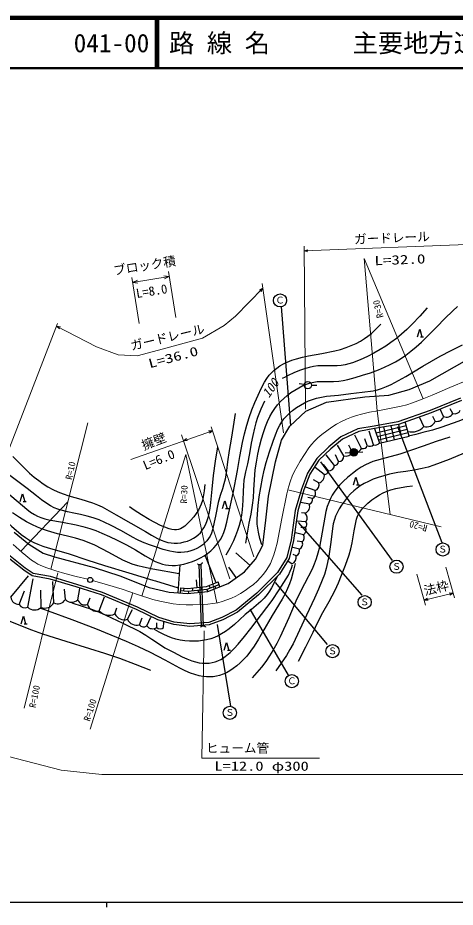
# Model space of a CAD drawing. Units: millimetres, scale not verified. Extents: x 40000 to 680000, y 20000 to 380000.
# Drawn here: x 150456 to 237026, y 204000 to 380000 of the extents above; entities that cross this region are included whole.
import ezdxf
from ezdxf.enums import TextEntityAlignment as Align

# ---------------------------------------------------------------- set-up
doc = ezdxf.new("R2010")
doc.units = ezdxf.units.MM
doc.header["$LTSCALE"] = 1000
doc.linetypes.add('CHAIN', pattern=[18.5, 12, -1.5, 3.5, -1.5])
for name, color, linetype, lineweight in [('M-BGD', 7, 'Continuous', 25), ('M-BGD-EXST', 7, 'Continuous', 25), ('M-BMK', 2, 'CHAIN', 13), ('M-BMK-SRVR', 3, 'Continuous', 25), ('M-STR-HTXT', 7, 'Continuous', 13), ('M-TTL', 2, 'Continuous', 140), ('M-TTL-BAND', 7, 'Continuous', 25), ('M-TTL-LINE', 7, 'Continuous', 50)]:
    doc.layers.add(name, color=color, linetype=linetype, lineweight=lineweight)
doc.layers.add('M-TTL-TXT', color=7, linetype='Continuous')
doc.styles.add('ＭＳ ゴシック', font='')
doc.styles.get('ＭＳ ゴシック').set_extended_font_data('MS Gothic')

msp = doc.modelspace()

# ---------------------------------------------------------------- linework, layer by layer
at = {"layer": 'M-BGD'}
for p, q in [((230141, 316870), (230741, 316870)), ((231991, 308163), (239311, 312345)), ((227925, 306478), (231991, 308163)), ((207120, 307404), (206130, 307545)), ((208612, 307298), (209612, 307298)), ((223858, 305316), (227925, 306478)), ((211527, 303922), (219153, 304968)), ((219153, 304968), (223858, 305316)), ((238044, 304735), (232060, 302295)), ((207461, 302179), (211527, 303922)), ((238247, 304278), (232238, 301828)), ((204266, 299158), (207461, 302179)), ((232060, 302295), (225670, 300030)), ((232238, 301828), (225797, 299544)), ((233070, 300177), (232628, 301107)), ((234724, 301107), (234127, 302400)), ((236585, 301728), (236039, 302606)), ((220964, 299216), (217769, 298635)), ((225670, 300030), (220964, 299216)), ((225797, 299544), (221052, 298724)), ((221349, 297853), (227327, 299325)), ((224285, 299283), (224966, 296518)), ((225769, 299539), (226424, 296878)), ((227883, 297237), (227141, 300021)), ((230796, 299143), (229992, 300849)), ((202639, 296428), (204266, 299158)), ((217769, 298635), (214419, 297048)), ((217924, 298155), (214688, 296622)), ((221052, 298724), (217924, 298155)), ((220872, 295525), (219993, 298213)), ((221052, 298724), (222048, 295800)), ((221582, 297169), (227512, 298629)), ((221815, 296484), (227711, 297936)), ((222801, 299026), (223507, 296159)), ((201477, 292129), (202639, 296428)), ((214419, 297048), (212045, 295108)), ((214688, 296622), (212378, 294734)), ((218494, 294802), (217150, 297386)), ((219631, 295370), (219166, 296714)), ((222048, 295800), (227883, 297237)), ((212045, 295108), (209671, 292802)), ((212378, 294734), (210060, 292483)), ((214979, 293303), (213739, 295422)), ((216220, 293927), (215225, 293827)), ((216633, 294078), (215961, 295422)), ((217715, 294039), (218714, 294089)), ((209671, 292802), (207800, 289904)), ((210060, 292483), (208249, 289678)), ((213119, 291390), (211516, 293509)), ((213946, 292165), (213325, 293509)), ((200083, 285332), (201477, 292129)), ((211103, 289633), (209294, 291028)), ((211930, 290356), (210948, 291597)), ((207800, 289904), (206613, 286754)), ((208249, 289678), (207087, 286596)), ((209294, 286428), (207485, 287100)), ((210017, 287979), (208984, 288547)), ((217515, 287595), (218115, 287595)), ((199560, 280607), (200083, 285332)), ((206613, 286754), (205381, 282533)), ((207087, 286596), (205871, 282427)), ((151536, 284305), (152136, 284305)), ((208157, 283740), (206503, 284102)), ((208777, 284878), (207847, 285084)), ((191592, 282902), (192192, 282902)), ((205381, 282533), (204545, 276682)), ((205871, 282427), (205037, 276588)), ((207330, 281983), (206606, 282035)), ((198979, 275669), (199560, 280607)), ((207485, 280277), (205727, 280381)), ((149711, 278189), (152615, 275808)), ((207381, 279140), (206451, 279140)), ((204545, 276682), (203709, 273199)), ((205037, 276588), (204176, 273003)), ((206968, 277693), (205417, 278055)), ((206761, 276298), (205727, 276401)), ((152615, 275808), (155462, 274065)), ((197527, 272880), (198979, 275669)), ((206193, 274850), (204900, 275212)), ((151639, 270684), (147294, 274119)), ((151935, 271088), (147617, 274501)), ((155462, 274065), (157728, 273310)), ((157728, 273310), (165570, 271218)), ((189698, 268205), (187628, 273494)), ((196423, 271631), (193607, 274120)), ((195319, 270382), (197527, 272880)), ((203709, 273199), (201829, 270204)), ((204176, 273003), (202222, 269890)), ((205521, 273558), (204952, 273765)), ((153468, 270043), (151935, 271088)), ((165570, 271218), (170630, 269569)), ((182219, 266199), (182570, 271722)), ((186831, 259674), (186362, 271810)), ((187231, 259689), (186763, 271797)), ((193693, 269220), (192205, 271303)), ((204694, 271956), (203970, 272421)), ((149099, 265346), (152563, 269568)), ((153274, 269570), (151639, 270684)), ((156835, 268929), (153274, 269570)), ((156950, 269416), (153468, 270043)), ((162174, 267884), (156950, 269416)), ((170630, 269569), (176439, 267245)), ((192066, 268058), (195319, 270382)), ((201829, 270204), (197789, 266164)), ((202222, 269890), (198125, 265793)), ((152420, 263353), (153511, 268952)), ((162028, 267405), (156835, 268929)), ((157592, 264255), (157402, 268477)), ((167211, 266281), (162174, 267884)), ((185953, 267281), (185801, 268777)), ((187821, 267471), (190092, 268360)), ((187913, 266938), (190285, 267867)), ((188058, 266490), (192066, 268058)), ((188542, 267185), (188349, 267678)), ((189625, 267103), (189450, 267552)), ((190457, 267429), (190092, 268360)), ((150712, 263922), (151803, 266579)), ((155077, 263306), (155030, 266722)), ((159869, 264871), (159727, 266911)), ((167038, 265812), (162028, 267405)), ((162336, 264824), (162763, 267054)), ((173970, 262900), (167038, 265812)), ((174176, 263356), (167211, 266281)), ((176439, 267245), (180389, 266316)), ((180389, 266316), (184049, 266083)), ((182657, 266172), (182720, 267170)), ((182687, 266645), (184122, 266554)), ((182720, 267170), (184030, 267086)), ((183342, 266603), (183371, 267128)), ((184030, 267086), (187821, 267471)), ((184049, 266083), (188058, 266490)), ((184122, 266554), (187913, 266938)), ((184278, 266106), (184272, 266579)), ((185084, 266652), (185038, 267189)), ((186252, 266307), (186200, 266781)), ((186883, 266834), (186834, 267371)), ((188042, 266497), (187901, 266948)), ((197789, 266164), (193679, 262799)), ((198125, 265793), (193955, 262378)), ((164234, 263875), (164756, 265251)), ((166559, 262641), (167602, 265393)), ((169642, 262025), (170069, 263258)), ((172157, 260981), (173153, 262926)), ((178174, 260868), (173970, 262900)), ((178355, 261336), (174176, 263356)), ((193679, 262799), (190823, 261336)), ((193955, 262378), (191026, 260878)), ((174529, 259890), (175051, 261266)), ((176000, 259652), (176807, 261408)), ((181320, 259939), (178174, 260868)), ((181420, 260431), (178355, 261336)), ((190823, 261336), (188246, 260361)), ((191026, 260878), (188355, 259868)), ((151703, 260108), (152303, 260108)), ((177945, 259368), (177993, 260269)), ((179321, 259368), (179369, 260412)), ((184475, 259580), (181320, 259939)), ((184485, 260082), (181420, 260431)), ((188355, 259868), (184475, 259580)), ((188246, 260361), (184485, 260082)), ((191928, 254857), (192528, 254857))]:
    msp.add_line(p, q, dxfattribs=at)
for points in [[(195575, 276030), (195887, 277999), (196261, 279972), (196618, 281746), (196915, 283527), (197075, 285034), (197175, 286560), (197283, 288548), (197451, 290531), (197678, 292091), (197966, 293655), (198294, 295181), (198681, 296699), (199054, 297933), (199486, 299152), (199896, 300130), (200361, 301083), (200823, 301902), (201344, 302700), (201866, 303384), (202442, 304038), (203083, 304674), (203766, 305267), (204504, 305827), (205280, 306340), (206072, 306802), (206890, 307208), (207617, 307506), (208360, 307746), (209038, 307904), (209727, 308003), (210773, 308058), (211834, 308053), (212915, 308046), (213991, 308100), (214880, 308220), (215759, 308400), (217210, 308794), (218662, 309252), (220277, 309775), (221868, 310353), (223030, 310835), (224165, 311370), (225182, 311921), (226172, 312527), (227224, 313241), (228251, 314012), (229319, 314893), (230347, 315819), (231903, 317329), (233413, 318878), (234962, 320480), (236554, 322040), (237509, 322889)], [(231450, 322598), (229999, 320958), (228503, 319358), (227475, 318348), (226404, 317380), (225378, 316530), (224307, 315723), (223268, 315014), (222190, 314351), (220933, 313656), (219636, 313008), (218183, 312342), (216703, 311730), (215974, 311492), (215233, 311313), (214461, 311203), (213678, 311153), (211744, 311155), (209809, 311097), (208980, 310982), (208151, 310806), (207190, 310536), (206236, 310204), (205079, 309728), (203949, 309199), (203370, 308910), (202794, 308617)], [(148406, 285990), (152237, 282735), (152968, 282198), (153734, 281711), (154364, 281378), (155027, 281096), (155807, 280841), (156621, 280640), (159312, 280181), (161984, 279665), (163357, 279323), (164724, 278920), (165928, 278515), (167121, 278049), (168640, 277370), (170135, 276636), (171948, 275694), (173742, 274694), (175694, 273539), (177675, 272437), (178360, 272137), (179072, 271893), (179677, 271746), (180292, 271659), (180987, 271625), (181690, 271651), (182498, 271746), (183303, 271902), (184177, 272131), (185022, 272415), (185828, 272747), (186605, 273133), (187312, 273547), (187996, 274018), (188639, 274532), (189240, 275088), (189738, 275626), (190193, 276207), (190566, 276781), (190886, 277386), (191217, 278153), (191493, 278946), (191834, 280179), (192121, 281444), (193051, 285951), (193911, 290414), (194403, 293183), (194955, 295943), (195351, 297679), (195804, 299396), (196271, 300920), (196800, 302436), (197373, 303898), (198004, 305342), (198626, 306634), (199302, 307899), (199727, 308590), (200205, 309252), (200640, 309753), (201128, 310223), (201696, 310682), (202312, 311101), (203025, 311510), (203777, 311871), (204685, 312231), (205617, 312536), (206809, 312852), (208020, 313110), (210605, 313564), (213188, 314079), (214315, 314383), (215435, 314748), (216435, 315134), (217415, 315578), (218250, 316018), (219063, 316514), (219764, 317010), (220435, 317559), (221375, 318450), (222278, 319387)], [(229537, 316870), (229995, 318366), (230452, 316870)], [(198745, 275729), (198379, 276953), (198070, 278195), (197934, 278989), (197856, 279801), (197834, 280779), (197872, 281773), (198028, 283499), (198244, 285221), (198535, 287067), (198885, 288900), (199232, 290468), (199640, 292031), (200287, 294134), (200997, 296239), (201444, 297469), (201949, 298681), (202298, 299376), (202703, 300050), (203135, 300634), (203622, 301190), (204212, 301767), (204846, 302301), (205606, 302859), (206408, 303372), (207202, 303811), (208019, 304194), (208801, 304497), (209600, 304741), (210559, 304947), (211537, 305096), (213956, 305354), (216362, 305672), (218583, 305902), (220791, 306192), (221622, 306387), (222450, 306644), (223420, 307017), (224373, 307449), (225816, 308195), (227235, 308996), (230635, 311043), (234062, 313036), (236254, 314170), (238475, 315256)], [(199263, 304116), (198564, 302526), (197919, 300910), (197568, 299873), (197274, 298819), (196946, 297331), (196673, 295815), (196331, 293777), (195930, 291749), (195544, 290134), (195216, 288505), (195094, 287438), (195031, 286354), (194978, 284484), (194864, 282613), (194727, 281569), (194530, 280535), (194279, 279534), (193971, 278551), (193573, 277508), (193119, 276488), (192406, 275067), (191648, 273655)], [(262304, 299962), (260322, 300727), (258323, 301434), (257064, 301819), (255788, 302146), (254486, 302414), (253161, 302626), (251726, 302791), (250273, 302898), (248988, 302943), (247695, 302929), (246669, 302861), (245651, 302734), (244603, 302532), (243566, 302271), (242149, 301835), (240747, 301341), (237564, 300132), (234362, 298981), (232519, 298417), (230648, 297908), (229231, 297548), (227811, 297199)], [(193453, 301673), (193104, 299129), (192695, 296595), (192291, 294372), (191944, 292128), (191735, 290418), (191467, 288723), (191238, 287764), (190948, 286810), (190503, 285440), (190115, 284057), (189599, 281396), (189007, 278672), (188783, 278035), (188505, 277428), (188229, 276957), (187898, 276512), (187501, 276094), (187057, 275716), (186510, 275331), (185921, 274993), (185319, 274714), (184689, 274490), (184068, 274334), (183434, 274237), (182746, 274192), (182058, 274208), (181283, 274301), (180518, 274453), (179203, 274811), (177889, 275232), (176499, 275718), (175136, 276258), (174129, 276715), (173136, 277231), (170970, 278458), (168779, 279629), (167668, 280155), (166531, 280625), (165372, 281040), (164181, 281402), (162891, 281725), (161576, 281992), (160302, 282238), (159054, 282540), (158352, 282769), (157663, 283057), (156929, 283440), (156219, 283878), (155179, 284620), (154156, 285424), (152337, 286858), (150489, 288237), (148115, 289989)], [(235934, 296989), (233289, 296149), (230663, 295251), (228388, 294434), (226083, 293669), (223380, 292954), (220700, 292182), (219969, 291891), (219259, 291542), (218441, 291069), (217650, 290542), (216667, 289799), (215714, 289003), (214913, 288276), (214150, 287502), (213583, 286849), (213061, 286156), (212662, 285531), (212312, 284869), (211988, 284114), (211716, 283326), (211431, 282274), (211200, 281188), (210696, 278202), (210137, 275248), (209845, 274071), (209493, 272905), (209121, 271883), (208691, 270879), (207174, 267958), (205710, 265007), (204087, 261258), (202402, 257517), (201707, 256161), (200955, 254825), (200263, 253712), (199521, 252634), (198658, 251509), (197741, 250413), (197295, 249899), (196839, 249380)], [(149453, 293163), (152779, 289879), (153667, 289118), (154590, 288406), (155485, 287787), (156424, 287212), (157395, 286690), (158404, 286216), (159466, 285785), (160549, 285412), (162914, 284749), (165247, 284033), (166209, 283648), (167159, 283203), (168564, 282451), (169944, 281645), (172822, 280026), (175717, 278328), (176904, 277610), (178123, 276943), (178833, 276620), (179562, 276354), (180169, 276190), (180796, 276084), (181431, 276040), (182084, 276055), (182747, 276132), (183405, 276270), (184031, 276459), (184646, 276708), (185205, 276998), (185731, 277339), (186186, 277703), (186599, 278110), (186978, 278578), (187307, 279083), (187631, 279696), (187900, 280336), (188160, 281126), (188362, 281929), (188555, 282989), (188689, 284072), (188919, 286756), (189209, 289437), (189597, 292259), (190027, 295071)], [(238819, 293821), (235810, 292604), (232770, 291440), (231644, 291095), (230496, 290807), (228892, 290496), (227271, 290243), (225647, 289992), (224035, 289681), (222896, 289387), (221772, 289034), (220795, 288672), (219840, 288255), (219029, 287838), (218247, 287368), (217591, 286908), (216973, 286401), (216325, 285790), (215711, 285127), (215087, 284362), (214501, 283548), (214046, 282822), (213646, 282071), (213352, 281396), (213115, 280701), (212895, 279835), (212732, 278942), (212413, 276206), (212033, 273468), (211783, 272226), (211476, 271001), (211126, 269848), (210717, 268711), (209978, 266936), (209181, 265178), (207059, 260670), (204929, 256143), (204295, 254965), (203605, 253810), (202588, 252289), (201517, 250790)], [(216911, 287595), (217369, 289092), (217826, 287595)], [(187451, 287663), (187331, 286414), (187154, 285189), (186992, 284465), (186774, 283765), (186517, 283154), (186201, 282557), (185776, 281899), (185292, 281263), (184645, 280521), (183939, 279804), (183488, 279414), (183015, 279085), (182642, 278890), (182247, 278751), (181865, 278686), (181463, 278679), (180964, 278742), (180447, 278870), (179573, 279183), (178722, 279553), (177555, 280124), (176440, 280736), (174949, 281643), (173508, 282590), (173031, 282912), (172555, 283235)], [(206010, 252708), (207484, 255553), (208911, 258435), (209856, 260376), (210858, 262299), (212084, 264490), (213255, 266707), (213917, 268183), (214529, 269694), (215305, 271693), (216023, 273710), (216361, 274909), (216641, 276129), (217042, 278468), (217504, 280808), (217700, 281357), (217954, 281890), (218274, 282400), (218647, 282881), (219172, 283443), (219745, 283968), (220508, 284582), (221299, 285143), (222024, 285587), (222781, 285980), (223526, 286298), (224303, 286563), (225292, 286827), (226312, 287036), (227439, 287218), (228584, 287379)], [(150933, 284305), (151390, 285801), (151848, 284305)], [(190989, 282902), (191446, 284399), (191904, 282902)], [(144594, 282490), (145385, 282195), (146144, 281847), (146737, 281492), (147300, 281084), (149197, 279405), (151145, 277763), (151956, 277178), (152803, 276640), (153612, 276202), (154448, 275818), (155445, 275446), (156478, 275125), (158559, 274553), (160625, 273923), (164112, 272726), (167614, 271587), (172406, 270186), (177193, 268745), (177690, 268592), (182186, 267208)], [(182418, 269976), (177181, 270891), (175321, 271277), (174199, 271568), (173100, 271915), (172174, 272270), (171271, 272680), (168506, 274188), (165707, 275645), (164563, 276121), (163396, 276541), (161873, 277006), (160323, 277417), (158328, 277904), (156345, 278450), (155327, 278797), (154329, 279201), (153263, 279705), (152213, 280270), (150784, 281129), (149381, 282043)], [(176800, 250837), (173728, 252039), (170626, 253188), (167675, 254193), (164704, 255142), (160048, 256564), (155411, 258044), (153220, 258828), (151041, 259671), (147964, 260941), (144896, 262272), (142521, 263359), (140164, 264504), (138212, 265515), (136281, 266584), (134314, 267750), (132370, 268973), (129328, 270992), (126316, 273060)], [(205333, 272027), (204967, 270462), (204544, 268910), (204227, 267968), (203854, 267047), (203349, 265997), (202784, 264961), (200809, 261696), (198892, 258411), (198074, 257024), (197208, 255674), (196511, 254676), (195757, 253701), (195135, 252998), (194470, 252336), (193813, 251763), (193108, 251229), (192439, 250793), (191737, 250408), (191073, 250108), (190390, 249865), (189760, 249701), (189120, 249597), (188470, 249557), (187809, 249578), (187069, 249665), (186326, 249814), (185481, 250051), (184655, 250345), (183568, 250807), (182510, 251322), (179617, 252874), (176693, 254373), (174337, 255494), (171949, 256564), (168935, 257837), (165889, 259059), (161228, 260840), (156539, 262567), (155779, 262845), (155019, 263122)], [(161174, 264213), (163211, 263581), (165227, 262893), (166564, 262368), (167879, 261787), (171267, 260197), (174630, 258552), (175830, 257819), (176999, 257034), (178280, 256161), (179590, 255340), (181263, 254436), (182980, 253578), (183916, 253150), (184885, 252773), (185603, 252553), (186351, 252388), (187025, 252301), (187715, 252272), (188329, 252304), (188944, 252396), (189493, 252538), (190033, 252740), (190614, 253028), (191179, 253377), (191848, 253871), (192482, 254414), (193291, 255204), (194047, 256026), (195319, 257561), (196547, 259136), (198699, 261897), (200794, 264684), (202217, 266795), (203598, 268953), (204012, 269707), (204375, 270495), (204607, 271120), (204813, 271765)], [(186969, 272222), (186945, 272138), (186916, 272065), (186869, 271994), (186811, 271924), (186735, 271867), (186641, 271815), (186525, 271777), (186424, 271764), (186322, 271762), (186239, 271781), (186157, 271814), (186090, 271850), (186021, 271906)], [(201801, 269451), (201275, 268315), (200693, 267201), (200266, 266516), (199789, 265863), (199199, 265168), (198563, 264511), (197641, 263675), (196684, 262888), (195489, 261904), (194329, 260869), (193344, 259966), (192309, 259099), (191573, 258565), (190803, 258081), (190113, 257715), (189398, 257403), (188631, 257136), (187835, 256922), (187035, 256767), (186229, 256672), (185351, 256631), (184461, 256650), (183533, 256732), (182609, 256874), (181745, 257065), (180888, 257316), (180100, 257609), (179337, 257956), (178424, 258447), (177530, 258975)], [(151099, 260108), (151557, 261605), (152014, 260108)], [(186631, 259388), (186681, 259461), (186731, 259521), (186798, 259573), (186876, 259621), (186966, 259651), (187071, 259671), (187193, 259671), (187293, 259651), (187391, 259621), (187463, 259576), (187531, 259518), (187583, 259463), (187631, 259388)], [(191324, 254857), (191781, 256353), (192239, 254857)]]:
    msp.add_lwpolyline(points, dxfattribs=at)
for centre, radius in [((207862, 307298), 746), ((216966, 294001), 746), ((216966, 294001), 660), ((216966, 294001), 574), ((216966, 294001), 484), ((216966, 294001), 398), ((216966, 294001), 292), ((216966, 294001), 202), ((216966, 294001), 116), ((216966, 294001), 22.5)]:
    msp.add_circle(centre, radius, dxfattribs=at)
for centre, radius, start, end in [((233408, 301511), 1376, 255.75493, 342.96057), ((235329, 302394), 1422, 244.83212, 332.03777), ((236983, 302798), 1142, 249.59576, 336.80141), ((231390, 300854), 1811, 250.84114, 338.04678), ((228483, 301017), 2976, 253.60605, 320.995), ((221252, 296250), 818, 242.34258, 329.54822), ((215399, 294559), 1324, 251.51201, 338.71765), ((217184, 295417), 1448, 247.64769, 334.85332), ((218764, 295683), 922, 252.96223, 340.16787), ((220170, 296099), 906, 233.5222, 320.72783), ((213125, 292212), 822, 269.54958, 356.75521), ((213866, 293277), 1114, 274.12349, 1.32913), ((211982, 291497), 1142, 267.40627, 354.61191), ((209692, 289376), 1434, 283.1223, 10.32793), ((211136, 290429), 797, 267.5831, 354.78874), ((208842, 287583), 1241, 291.38029, 18.58592), ((208221, 285924), 1185, 297.96223, 25.16787), ((206821, 283296), 1408, 291.19606, 18.4017), ((207870, 284635), 939, 287.78673, 14.99236), ((206512, 281049), 1242, 321.59161, 48.79724), ((206836, 279763), 828, 311.20276, 38.40839), ((206415, 278634), 1091, 300.45178, 27.65742), ((206132, 277104), 1023, 307.97021, 35.17585), ((205178, 274557), 1056, 288.92274, 16.12839), ((205717, 275872), 1127, 294.94945, 22.15508), ((204266, 273191), 1307, 289.09761, 16.30325), ((150653, 265481), 1560, 184.97351, 272.17915), ((155785, 265236), 2056, 249.85651, 331.49235), ((158406, 265759), 1710, 241.55125, 328.75689), ((161127, 266143), 1789, 225.29547, 312.50111), ((163783, 265346), 1538, 199.83212, 287.03777), ((151865, 264535), 1305, 207.96223, 295.16788), ((153776, 264845), 2015, 227.73228, 310.22166), ((166091, 264567), 1982, 200.43828, 283.65979), ((168536, 264513), 2723, 223.41194, 293.96819), ((171514, 262983), 2103, 207.12051, 287.79337), ((173951, 261757), 1954, 203.38683, 287.20831), ((175389, 260543), 1080, 217.23483, 304.44048), ((177122, 260531), 1425, 218.07153, 305.27718), ((178633, 260090), 998, 226.39719, 313.60281)]:
    msp.add_arc(centre, radius, start, end, dxfattribs=at)
at = {"layer": 'M-BGD-EXST'}
for p, q in [((202564, 322853), (204435, 299248)), ((225635, 299113), (234396, 276200)), ((210388, 292121), (224540, 272578)), ((205924, 280160), (218559, 265755)), ((201375, 268282), (211652, 255984)), ((196405, 262975), (203986, 249919)), ((189919, 259943), (192530, 243769))]:
    msp.add_line(p, q, dxfattribs=at)
for centre in [(202353, 324075), (234544, 274792), (225422, 271377), (219107, 264360), (212749, 254664), (204697, 248739), (192432, 242474)]:
    msp.add_circle(centre, 1304, dxfattribs=at)
at = {"layer": 'M-BMK'}
for points in [[(165275, 268646), (168213, 267819), (171132, 266935), (174151, 265889), (177199, 264897), (178546, 264554), (179916, 264266), (181187, 264061), (182467, 263916), (183793, 263843), (185123, 263831), (186596, 263870), (188073, 263968), (189045, 264083), (190017, 264259), (190925, 264496), (191827, 264794), (192730, 265154), (193606, 265567), (194534, 266075), (195441, 266640), (196280, 267237), (197088, 267887), (197799, 268530), (198478, 269226), (199067, 269913), (199615, 270644), (200053, 271324), (200439, 272034), (200811, 272861), (201128, 273713), (201477, 274864), (201769, 276033), (202738, 280941), (203730, 285824), (204058, 287113), (204443, 288384), (204776, 289292), (205165, 290175), (205721, 291233), (206337, 292275), (207174, 293610), (208057, 294906), (208582, 295582), (209155, 296220), (209867, 296906), (210622, 297549), (211595, 298295), (212601, 298990), (213560, 299588), (214549, 300133), (215515, 300591), (216505, 300994), (217468, 301320), (218451, 301588), (220082, 301941), (221736, 302237), (224043, 302659), (226342, 303140), (227463, 303433), (228576, 303787), (230514, 304538), (232440, 305349), (235948, 306852), (239478, 308299)], [(149557, 275778), (151351, 274195), (153179, 272665), (153799, 272253), (154452, 271893), (155315, 271501), (156217, 271157), (157996, 270576), (159785, 270055), (162043, 269457), (164306, 268892)]]:
    msp.add_lwpolyline(points, dxfattribs=at)
at = {"layer": 'M-BMK-SRVR'}
for radius in [498, 15]:
    msp.add_circle((164790, 268767), radius, dxfattribs=at)
at = {"layer": 'M-STR-HTXT'}
for p, q in [((207384, 302560), (207117, 334778)), ((207125, 333863), (243567, 335288)), ((221588, 302211), (219009, 332397)), ((219009, 332397), (230690, 304611)), ((180251, 329783), (181710, 320688)), ((174480, 319529), (173022, 328624)), ((173180, 327637), (180409, 328796)), ((203026, 297892), (198853, 327390)), ((198981, 326485), (193524, 320930)), ((191268, 319084), (193524, 320930)), ((144302, 283330), (158336, 319538)), ((158118, 318974), (166042, 314914)), ((187029, 316623), (191268, 319084)), ((178279, 314231), (187029, 316623)), ((166042, 314914), (170349, 313274)), ((174109, 313137), (178279, 314231)), ((170349, 313274), (174109, 313137)), ((221588, 302211), (224152, 281716)), ((156980, 270898), (164319, 299833)), ((172819, 292591), (189001, 298286)), ((192453, 268952), (182829, 297496)), ((197167, 273352), (188754, 299041)), ((175032, 265573), (183697, 293609)), ((189822, 264217), (183697, 293609)), ((203915, 286572), (234247, 279293)), ((151052, 274465), (160354, 284198)), ((236905, 265198), (235171, 271301)), ((158386, 270183), (151738, 243407)), ((229408, 269903), (231143, 263799)), ((173224, 266227), (164758, 239210)), ((230869, 264761), (236632, 266160)), ((187323, 258660), (186892, 233517)), ((146325, 234412), (159040, 231115)), ((186892, 233517), (210167, 233517)), ((159040, 231115), (167087, 230270)), ((478552, 230270), (167087, 230270))]:
    msp.add_line(p, q, dxfattribs=at)
for points in [[(207883, 333677), (207125, 333863), (207866, 334106)], [(174213, 327511), (173180, 327637), (174122, 328076)], [(179376, 328922), (180409, 328796), (179467, 328356)], [(198301, 326101), (198981, 326485), (198608, 325800)], [(158687, 318440), (158118, 318974), (158882, 318823)], [(188222, 298236), (189001, 298286), (188367, 297832)], [(184022, 296345), (183246, 296261), (183859, 296742)], [(235852, 266192), (236632, 266160), (235953, 265775)], [(231649, 264728), (230869, 264761), (231548, 265146)]]:
    msp.add_lwpolyline(points, dxfattribs=at)
at = {"layer": 'M-TTL'}
msp.add_line((680000, 380000), (40000, 380000), dxfattribs=at)
at = {"layer": 'M-TTL-BAND'}
for p, q in [((40000, 205000), (579000, 205000)), ((168000, 205000), (168000, 204000))]:
    msp.add_line(p, q, dxfattribs=at)
at = {"layer": 'M-TTL-LINE'}
for p, q in [((177750, 380000), (177750, 370000)), ((178250, 380000), (178250, 370000)), ((40000, 370000), (680000, 370000))]:
    msp.add_line(p, q, dxfattribs=at)

# ---------------------------------------------------------------- texts
at = {"layer": 'M-BGD', "style": 'ＭＳ ゴシック', "oblique": 15}
msp.add_text('100', height=1833, rotation=55, dxfattribs=at).set_placement((200597, 304334), align=Align.BOTTOM_LEFT)
at = {"layer": 'M-BGD-EXST', "style": 'ＭＳ ゴシック'}
for s, p in [('Ｃ', (201426, 323064)), ('Ｓ', (233617, 273781)), ('Ｓ', (224495, 270366)), ('Ｓ', (218180, 263349)), ('Ｓ', (211821, 253653)), ('Ｃ', (203770, 247728)), ('Ｓ', (191505, 241463))]:
    msp.add_text(s, height=1320, dxfattribs=at).set_placement(p, align=Align.BOTTOM_LEFT)
at = {"layer": 'M-STR-HTXT', "style": 'ＭＳ ゴシック'}
for s, height, rotation, p in [('ガードレール', 1833, 2.2, (217053, 334712)), ('ブロック積', 1833, 9.1, (169609, 328524)), ('L=8.0', 1833, 9.1, (174108, 323996)), ('R=30', 1320, 103.7, (223216, 320867)), ('ガードレール', 1833, 13.4, (173118, 313638)), ('擁壁', 1833, 20.8, (175569, 293933)), ('R=10', 1320, 77.8, (161531, 288423)), ('R=30', 1320, 87.8, (184338, 283863)), ('R=20', 1320, 164.9, (231738, 279938)), ('法枠', 1833, 13.6, (231183, 265158)), ('R=100', 1320, 77.8, (154327, 243278)), ('R=100', 1320, 72, (165077, 240560))]:
    msp.add_text(s, height=height, rotation=rotation, dxfattribs=at).set_placement(p, align=Align.BOTTOM_LEFT)
for s, rotation, width, p in [('L=32.0', 2.2, 1.35, (221090, 330473)), ('L=36.0', 15, 1.35, (176719, 310108)), ('L=6.0', 22.3, 1.05, (175896, 289978))]:
    msp.add_text(s, height=1833, rotation=rotation, dxfattribs=dict(at, width=width)).set_placement(p, align=Align.BOTTOM_LEFT)
msp.add_text('ヒューム管', height=1833, dxfattribs=at).set_placement((187695, 234032), align=Align.BOTTOM_LEFT)
at = {"layer": 'M-STR-HTXT', "style": 'ＭＳ ゴシック', "width": 1.3}
msp.add_text('L=12.0 φ300', height=1833, dxfattribs=at).set_placement((189369, 230454), align=Align.BOTTOM_LEFT)
at = {"layer": 'M-TTL-TXT', "style": 'ＭＳ ゴシック'}
for s, p in [('041-00', (161521, 375000)), ('路 線 名', (180380, 375000)), ('主要地方道柳井上関線', (216734, 375000))]:
    msp.add_text(s, height=3666, dxfattribs=at).set_placement(p, align=Align.MIDDLE_LEFT)

doc.saveas('drawing.dxf')
